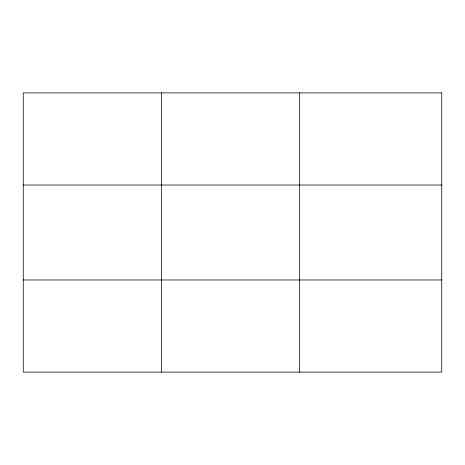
<?xml version="1.0" encoding="UTF-8"?>
<svg xmlns="http://www.w3.org/2000/svg" width="465" height="465" viewBox="0 0 465 465"><rect width="100%" height="100%" fill="white"/><g stroke="black" fill="none" stroke-linecap="round" stroke-linejoin="round"><path stroke-width="0.7" d="M161.355 92.89L161.355 372.11M299.46 92.89L299.46 372.11M23.25 185.029L441.75 185.029M23.25 279.971L441.75 279.971M441.75 92.89L441.75 372.11L23.25 372.11L23.25 92.89L441.75 92.89"/></g></svg>
